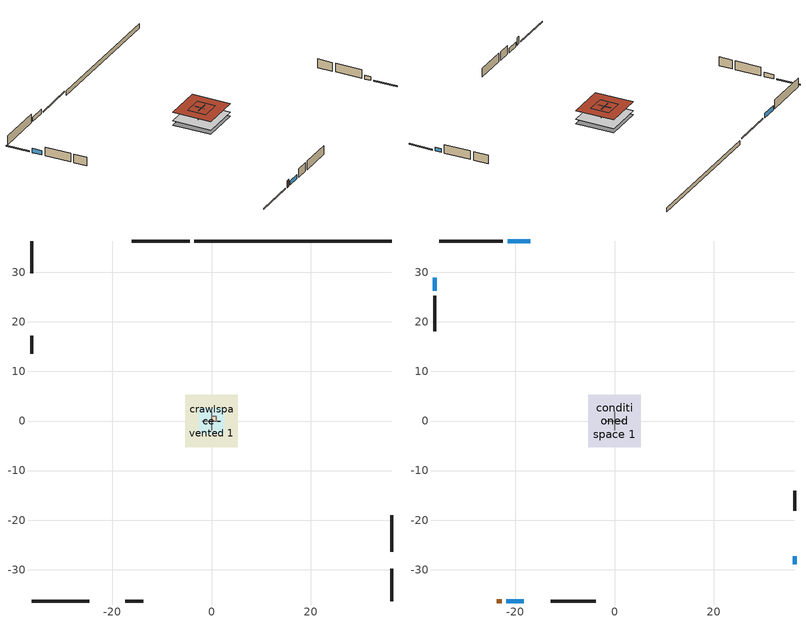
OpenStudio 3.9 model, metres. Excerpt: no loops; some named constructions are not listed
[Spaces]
garage 1
 floor foundation (Slab1 construction): -2.59,-2.59 -2.59,2.59 2.59,2.59 2.59,-2.59 z0
 wall outside (Wall1 construction): 36.31,-26.33 36.31,-19.01 z0.3:2.74
 wall outside (Wall2 construction): -17.4,-36.31 -13.74,-36.31 z0.3:2.74
 wall outside (Wall9 construction): -36.31,17.22 -36.31,13.56 z0.3:2.74
 wall to conditioned space 1 (Wall5 construction Reversed): 1.83,0 -1.83,0 z0.3:2.74
 wall to conditioned space 1 (Wall6 construction Reversed): 0,1.83 0,-1.83 z0.3:2.74
 roof outside (Roof1 construction): -2.59,2.59 -2.59,-2.59 2.59,-2.59 2.59,2.59 z2.74
crawlspace - vented 1
 floor foundation (Slab2 construction): -5.34,-5.34 -5.34,5.34 5.34,5.34 5.34,-5.34 z-0.91
 wall outside (RimJoist1 construction): -4.43,36.31 -16.1,36.31 z0.3:0.61
 wall outside (RimJoist2 construction): 36.31,-36.31 36.31,-29.82 z0.3:0.61
 wall outside (RimJoist3 construction): -36.31,-36.31 -24.63,-36.31 z0.3:0.61
 wall outside (RimJoist4 construction): -36.31,36.31 -36.31,29.82 z0.3:0.61
 wall foundation (FoundationWall1 construction): 36.31,36.31 -3.5,36.31 z-0.91:0.3
central ac and furnace airloop ret air space
 floor adiabatic (AdiabaticConst): 0,0 0,1 1,1 1,0 z0
 wall adiabatic (AdiabaticConst): 0,1 0,0 1,0 1,1 0,1 z0:1
 ceiling adiabatic (AdiabaticConst): 1,0 1,1 0,1 0,0 z1
conditioned space 1
 floor to crawlspace - vented 1 (Floor1 construction): -5.34,-5.34 -5.34,5.34 5.34,5.34 5.34,-5.34 z0.3
 wall outside (Wall3 construction): -22.5,36.31 -35.38,36.31 z0.3:2.74
 wall outside (Wall4 construction): 36.31,-18.09 36.31,-14.04 z0.3:2.74
 wall outside (Wall7 construction): -12.81,-36.31 -3.81,-36.31 z0.3:2.74
 wall outside (Wall8 construction): -36.31,25.3 -36.31,18.15 z0.3:2.74
 wall outside (AdiabaticWallConstruction): -17.03,36.31 -21.57,36.31 z0.3:1.52; 36.31,-28.89 36.31,-27.26 z0.3:1.37; -21.86,-36.31 -18.33,-36.31 z0.3:1.49; -36.31,28.89 -36.31,26.23 z0.3:1.46
 wall outside (AdiabaticWallConstruction 1): -23.71,-36.31 -22.79,-36.31 z0.3:2.34
 window (WindowConstruction): -17.03,36.31 -21.57,36.31 z0.3:1.52
 window (WindowConstruction 1): 36.31,-28.89 36.31,-27.26 z0.3:1.37
 window (WindowConstruction 2): -21.86,-36.31 -18.33,-36.31 z0.3:1.49
 window (WindowConstruction 3): -36.31,28.89 -36.31,26.23 z0.3:1.46
 door (Door): -23.71,-36.31 -22.79,-36.31 z0.3:2.34
 roof outside (Roof2 construction): -5.34,5.34 -5.34,-5.34 5.34,-5.34 5.34,5.34 z2.74
[Material] Roughness=Rough
Name | Thickness {m} | Conductivity {W/m-K} | Density {kg/m3} | Specific Heat {J/kg-K} | Thermal Absorptance | Solar Absorptance | Visible Absorptance
osb sheathing 0.75 in. | 0.01905 | 0.115458 | 512.64 | 1214.23 | 0.9 | 0.7 | 0.7
gypsum board | 0.0127 | 0.160291 | 801 | 837.4 | 0.9 | 0.6 | 0.6
osb sheathing 0.5 in. 2; osb sheathing 0.5 in. 3 | 0.0127 | 0.115458 | 512.64 | 1214.23
wall stud and cavity 2 | 0.1397 | 0.476402 | 139.0536 | 1170.24 | 0.9 | 0.7 | 0.7
floor stud and cavity | 0.1397 | 0.923637 | 92.3553 | 1139.71 | 0.9 | 0.7 | 0.7
floor covering | 0.0127 | 0.0433444 | 54.468 | 1339.84 | 0.9 | 0.6 | 0.6
[Construction]
Wall5 construction: osb sheathing 0.5 in. 2, wall stud and cavity 2, gypsum board
Wall6 construction: osb sheathing 0.5 in. 3, wall stud and cavity 2, gypsum board
Floor1 construction Reversed: floor covering, osb sheathing 0.75 in., floor stud and cavity
[Schedule:Ruleset]
Name | Default Day Schedule
cooling season schedule | cooling season schedule default day
natural vent schedule | natural vent schedule default day
[Schedule:Day]
cooling season schedule default day; cooling season schedule day; cooling season schedule day 2; natural vent schedule default day: 24, 0, 0
cooling season schedule day 1; natural vent schedule day: 24, 0, 1
[Schedule:Rule] Apply Monday=Yes; Apply Wednesday=Yes; Apply Friday=Yes; Date Specification Type=DateRange; Start Day=1
Name | Schedule Ruleset | Rule Order | Day Schedule | Apply Sunday | Apply Tuesday | Apply Thursday | Apply Saturday | Start Month | End Month | End Day
cooling season schedule allday rule | cooling season schedule | 2 | cooling season schedule day | Yes | Yes | Yes | Yes | 1 | 5 | 31
cooling season schedule allday rule 1 | cooling season schedule | 1 | cooling season schedule day 1 | Yes | Yes | Yes | Yes | 6 | 9 | 30
cooling season schedule allday rule 2 | cooling season schedule | 0 | cooling season schedule day 2 | Yes | Yes | Yes | Yes | 10 | 12 | 31
natural vent schedule rule | natural vent schedule | 0 | natural vent schedule day | No | No | No | No | 1 | 12 | 31
